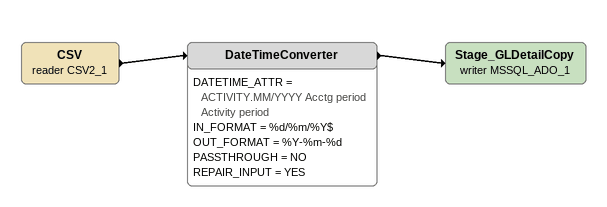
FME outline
CSV (reader CSV2_1)
    -> DateTimeConverter
DateTimeConverter
    DATETIME_ATTR = ACTIVITY.MM/YYYY Acctg period Activity period
    IN_FORMAT = %d/%m/%Y$
    OUT_FORMAT = %Y-%m-%d
    PASSTHROUGH = NO
    REPAIR_INPUT = YES
    -> Stage_GLDetailCopy (writer MSSQL_ADO_1)
Stage_GLDetailCopy (writer MSSQL_ADO_1)
